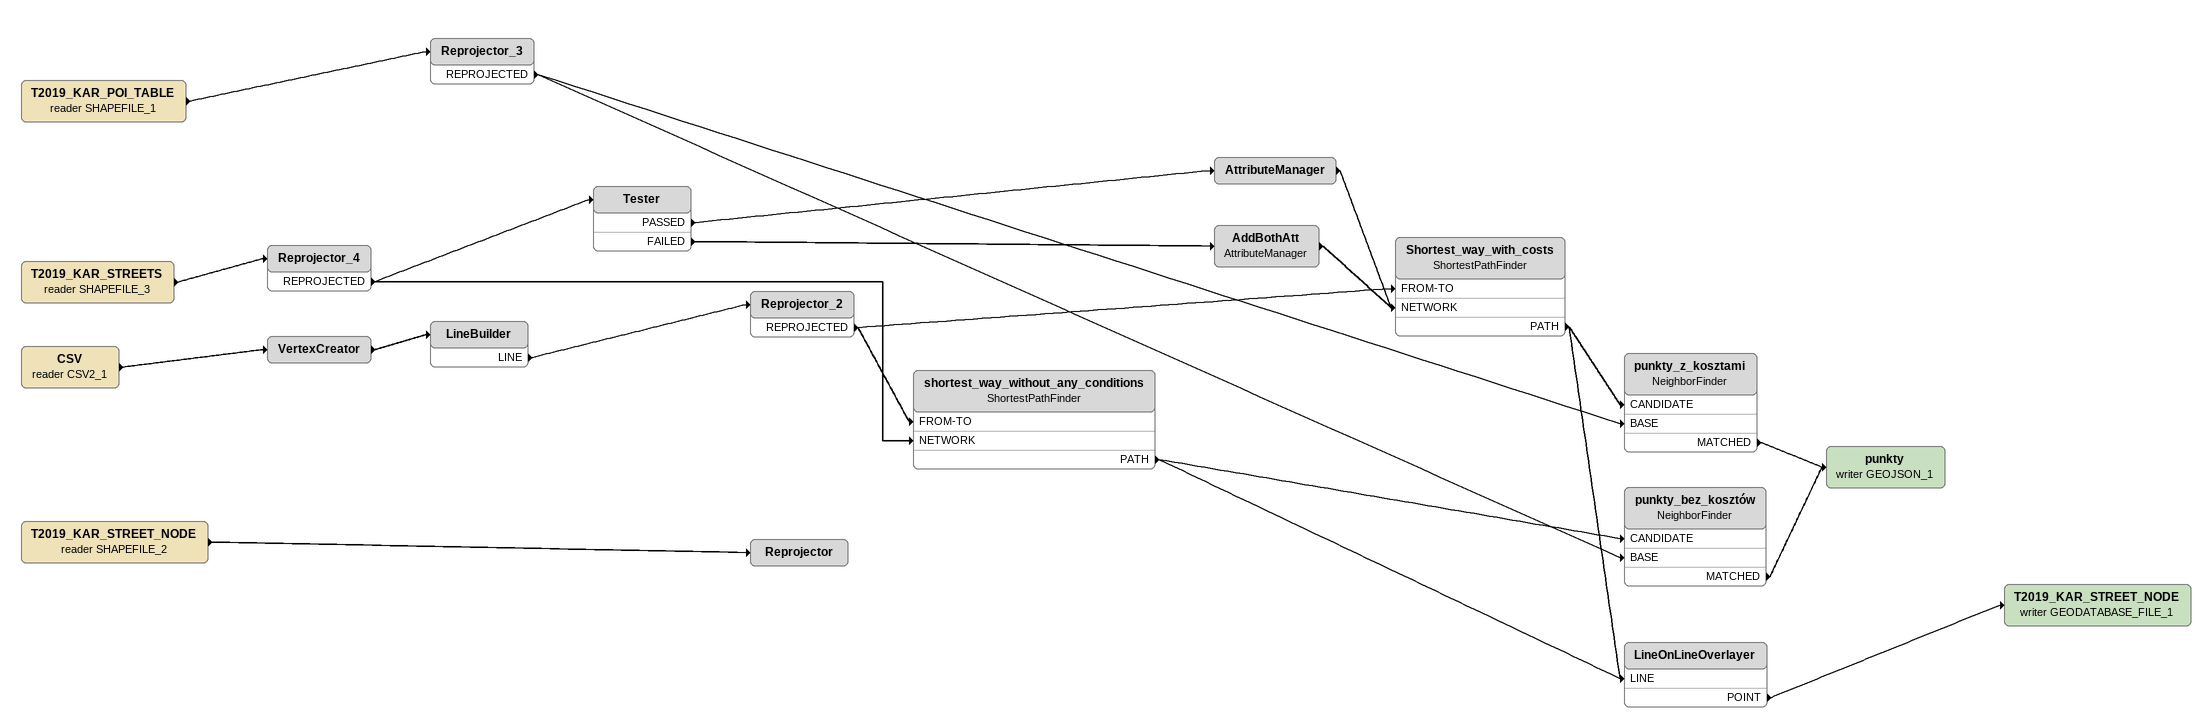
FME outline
T2019_KAR_POI_TABLE (reader SHAPEFILE_1)
    -> Reprojector_3
Reprojector_3
    REPROJECTED -> punkty_z_kosztami [BASE]
    REPROJECTED -> punkty_bez_kosztów [BASE]
T2019_KAR_STREETS (reader SHAPEFILE_3)
    -> Reprojector_4
Reprojector_4
    REPROJECTED -> shortest_way_without_any_conditions [NETWORK]
    REPROJECTED -> Tester
Tester
    PASSED -> AttributeManager
    FAILED -> AddBothAtt
AttributeManager
    -> Shortest_way_with_costs [NETWORK]
AddBothAtt: AttributeManager
    -> Shortest_way_with_costs [NETWORK]
CSV (reader CSV2_1)
    -> VertexCreator
VertexCreator
    -> LineBuilder
LineBuilder
    LINE -> Reprojector_2
Reprojector_2
    REPROJECTED -> shortest_way_without_any_conditions [FROM-TO]
    REPROJECTED -> Shortest_way_with_costs [FROM-TO]
Shortest_way_with_costs: ShortestPathFinder
    PATH -> punkty_z_kosztami [CANDIDATE]
    PATH -> LineOnLineOverlayer [LINE]
punkty_z_kosztami: NeighborFinder
    MATCHED -> punkty (writer GEOJSON_1)
shortest_way_without_any_conditions: ShortestPathFinder
    PATH -> punkty_bez_kosztów [CANDIDATE]
    PATH -> LineOnLineOverlayer [LINE]
punkty_bez_kosztów: NeighborFinder
    MATCHED -> punkty (writer GEOJSON_1)
punkty (writer GEOJSON_1)
LineOnLineOverlayer
    POINT -> T2019_KAR_STREET_NODE (writer GEODATABASE_FILE_1)
T2019_KAR_STREET_NODE (writer GEODATABASE_FILE_1)
T2019_KAR_STREET_NODE (reader SHAPEFILE_2)
    -> Reprojector
Reprojector
